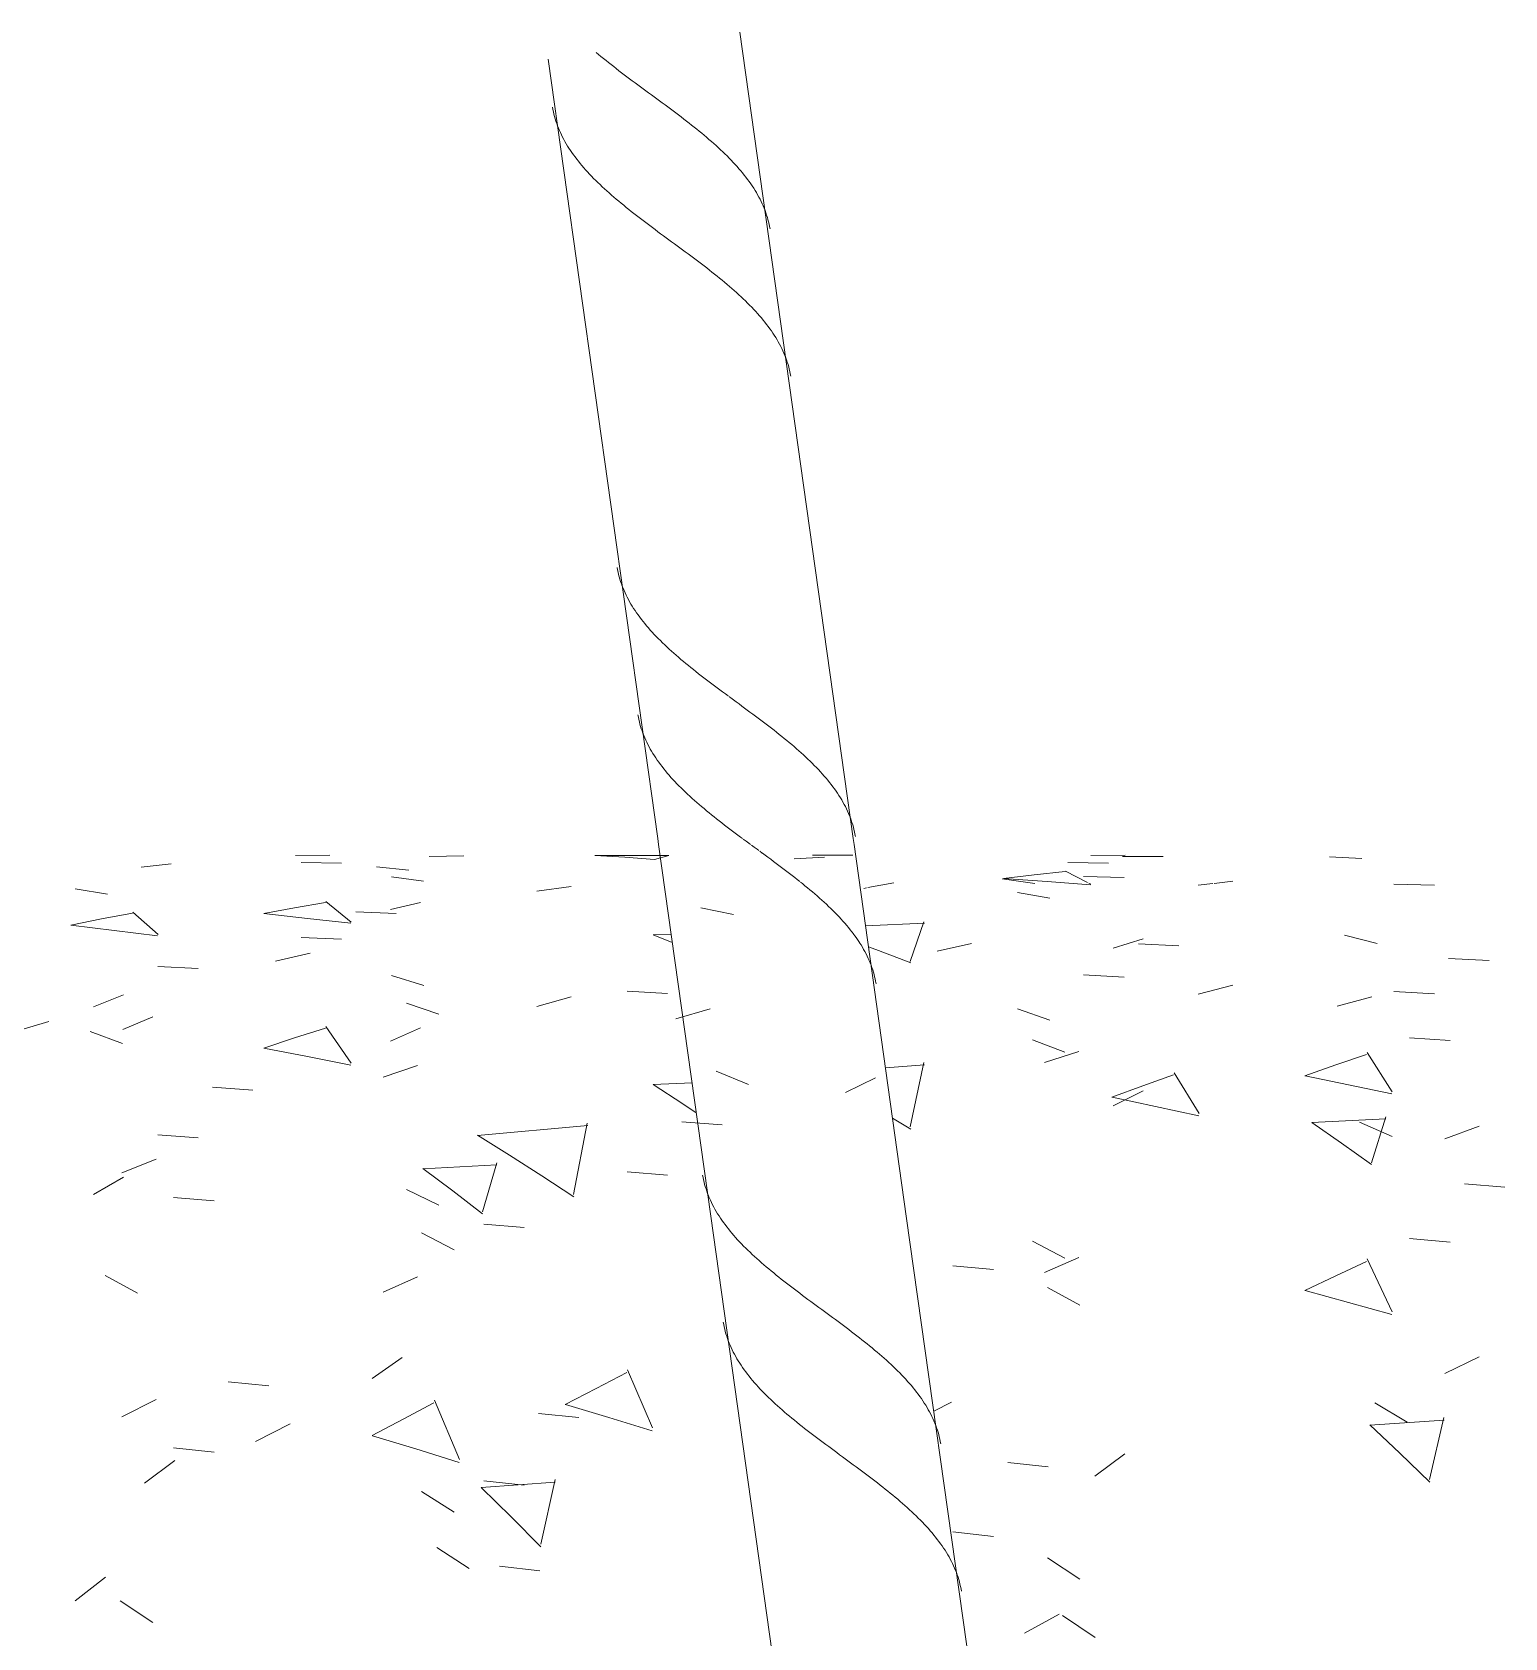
# Model space of a CAD drawing. Header units: inches. Extents: x -16566 to 235, y -92 to 81.
# Drawn here: x -16550.332 to -16546.529, y -50.44 to -46.294 of the extents above; entities that cross this region are included whole.
import ezdxf

# ---------------------------------------------------------------- set-up
doc = ezdxf.new("R2010")
doc.units = ezdxf.units.IN
doc.header["$MEASUREMENT"] = 0
doc.layers.add('A-WALL', color=113, linetype='Continuous', lineweight=18)
doc.layers.add('A-WALL-PATT', color=111, linetype='Continuous', lineweight=18)

# ---------------------------------------------------------------- blocks, each defined once
blk = doc.blocks.new('FP_2-DETAIL - FLOOR FRAMING - HOLLOWCORE SLAB FRONT')
at = {"layer": 'A-WALL-PATT', "color": 8, "lineweight": 9}
for p, q in [((16757.8435, -48.4231), (16757.9326, -48.4207)), ((16758.271, -48.4205), (16758.3482, -48.4245)), ((16758.2711, -48.4205), (16758.4623, -48.4201)), ((16758.3482, -48.4245), (16758.4253, -48.4308)), ((16758.4621, -48.4198), (16758.4251, -48.4302)), ((16758.786, -48.4289), (16758.8638, -48.4243)), ((16758.8328, -48.4192), (16758.9374, -48.4195)), ((16759.5517, -48.4203), (16759.6408, -48.419)), ((16759.6338, -48.4225), (16759.7385, -48.4231)), ((16760.1682, -48.4236), (16760.252, -48.4275)), ((16756.9287, -48.5058), (16757.0125, -48.5201)), ((16756.9177, -48.5999), (16756.9973, -48.5839)), ((16756.9973, -48.5839), (16757.0768, -48.5686)), ((16757.0781, -48.5661), (16757.143, -48.6241)), ((16757.6536, -48.566), (16757.7583, -48.5699)), ((16758.5451, -48.5549), (16758.6288, -48.5725)), ((16756.918, -48.6001), (16757.03, -48.6135)), ((16757.03, -48.6135), (16757.142, -48.6273)), ((16760.2071, -48.6258), (16760.2909, -48.6473)), ((16757.4466, -48.6931), (16757.5357, -48.6723)), ((16759.1548, -48.6668), (16759.2439, -48.647)), ((16759.6746, -48.6483), (16759.7793, -48.6531)), ((16760.4757, -48.6858), (16760.5804, -48.6909)), ((16760.1884, -48.8095), (16760.2774, -48.7848)), ((16757.0519, -48.8694), (16757.1297, -48.8363)), ((16758.4801, -48.842), (16758.5692, -48.8163)), ((16756.7719, -48.8757), (16756.861, -48.8491)), ((16756.9676, -48.8749), (16757.0514, -48.9059)), ((16758.584, -48.977), (16758.6677, -49.011)), ((16758.9181, -49.0324), (16758.9959, -48.9941)), ((16759.686, -49.0146), (16759.7655, -48.9861)), ((16759.7668, -48.9813), (16759.8317, -49.0867)), ((16757.2835, -49.0187), (16757.3882, -49.0261)), ((16759.6064, -49.0438), (16759.686, -49.0146)), ((16759.6067, -49.0441), (16759.7187, -49.0679)), ((16759.7187, -49.0679), (16759.8307, -49.0922)), ((16757.9681, -49.1428), (16758.2527, -49.1171)), ((16758.251, -49.1109), (16758.2157, -49.2954)), ((16758.4954, -49.1075), (16758.6001, -49.1154)), ((16760.1223, -49.1095), (16760.3135, -49.0999)), ((16760.1223, -49.1091), (16760.1994, -49.1628)), ((16760.246, -49.1086), (16760.3298, -49.1459)), ((16760.3133, -49.095), (16760.2763, -49.2134)), ((16757.9679, -49.1424), (16758.051, -49.194)), ((16760.1994, -49.1628), (16760.2765, -49.2183)), ((16758.0181, -49.2136), (16757.9811, -49.3404)), ((16758.051, -49.194), (16758.1341, -49.2471)), ((16757.827, -49.2291), (16758.0183, -49.2189)), ((16757.827, -49.2287), (16757.9042, -49.2863)), ((16758.1341, -49.2471), (16758.2172, -49.3018)), ((16757.9042, -49.2863), (16757.9813, -49.3455)), ((16760.5164, -49.2677), (16760.6211, -49.2763)), ((16757.0065, -49.5045), (16757.0903, -49.5498)), ((16757.696, -49.7703), (16757.7738, -49.7163)), ((16757.3242, -49.7791), (16757.4289, -49.7896)), ((16757.7759, -49.8754), (16757.8554, -49.8335)), ((16757.8567, -49.8264), (16757.9216, -49.9793)), ((16759.1461, -49.8545), (16759.1923, -49.8315)), ((16760.2849, -49.8331), (16760.3687, -49.8833)), ((16757.6963, -49.9178), (16757.7759, -49.8754)), ((16758.1253, -49.8607), (16758.23, -49.8715)), ((16757.3951, -49.9329), (16757.4841, -49.8879)), ((16757.6966, -49.9183), (16757.8086, -49.9525)), ((16757.8086, -49.9525), (16757.9206, -49.9871)), ((16759.3373, -49.9876), (16759.442, -49.9987)), ((16759.5622, -50.0231), (16759.64, -49.9654)), ((16756.9292, -50.3447), (16757.0071, -50.2832)), ((16757.0454, -50.3442), (16757.1292, -50.4001))]:
    blk.add_line(p, q, dxfattribs=at)
blk = doc.blocks.new('FP_4-DETAIL - FLOOR FRAMING - HOLLOWCORE SLAB FRONT')
at = {"layer": 'A-WALL-PATT', "color": 9, "lineweight": 9}
for p, q in [((16757.5123, -48.4382), (16757.617, -48.4397)), ((16757.7459, -48.4749), (16757.8284, -48.4863)), ((16758.1209, -48.5124), (16758.21, -48.5003)), ((16759.5332, -48.4745), (16759.6379, -48.4769)), ((16759.8291, -48.4971), (16759.8668, -48.4925)), ((16759.8701, -48.4921), (16759.9182, -48.4861)), ((16760.3343, -48.494), (16760.439, -48.4967)), ((16757.4958, -48.5554), (16757.5754, -48.5415)), ((16757.5767, -48.5392), (16757.6416, -48.5923)), ((16757.7432, -48.5598), (16757.821, -48.5412)), ((16759.3622, -48.5155), (16759.446, -48.5305)), ((16757.4162, -48.5701), (16757.4958, -48.5554)), ((16757.4165, -48.5702), (16757.5286, -48.5825)), ((16757.5286, -48.5825), (16757.6406, -48.5952)), ((16759.1207, -48.5914), (16759.0853, -48.6935)), ((16758.4215, -48.6252), (16758.4682, -48.6239)), ((16758.4215, -48.625), (16758.4706, -48.6447)), ((16758.9701, -48.6019), (16759.1223, -48.5946)), ((16758.9777, -48.6563), (16759.0037, -48.6657)), ((16759.0037, -48.6657), (16759.0868, -48.6973)), ((16759.6093, -48.6593), (16759.6872, -48.6349)), ((16757.1422, -48.7068), (16757.2469, -48.7121)), ((16756.9764, -48.811), (16757.0542, -48.78)), ((16758.3541, -48.7708), (16758.4588, -48.7767)), ((16757.7848, -48.8016), (16757.8685, -48.8302)), ((16759.4011, -48.8961), (16759.4849, -48.9278)), ((16760.3751, -48.8911), (16760.4798, -48.8978)), ((16757.724, -48.9923), (16757.8131, -48.9627)), ((16759.4323, -48.9548), (16759.5213, -48.9261)), ((16760.1049, -48.9889), (16760.1845, -48.9609)), ((16760.1845, -48.9609), (16760.2641, -48.9336)), ((16760.2654, -48.929), (16760.3303, -49.03)), ((16760.1052, -48.9892), (16760.2173, -49.012)), ((16760.2173, -49.012), (16760.3293, -49.0353)), ((16760.4658, -49.1521), (16760.5548, -49.1189)), ((16757.0493, -49.2395), (16757.1384, -49.2046)), ((16757.1829, -49.3031), (16757.2876, -49.312)), ((16757.984, -49.3718), (16758.0887, -49.3809)), ((16757.8237, -49.3947), (16757.9075, -49.438)), ((16759.1959, -49.4798), (16759.3006, -49.4894)), ((16759.44, -49.5356), (16759.5238, -49.5814)), ((16758.3553, -49.7481), (16758.4202, -49.8978)), ((16758.2744, -49.7961), (16758.354, -49.755)), ((16758.1948, -49.8376), (16758.2744, -49.7961)), ((16758.1951, -49.838), (16758.3072, -49.8716)), ((16758.3072, -49.8716), (16758.4192, -49.9055)), ((16760.4638, -49.8709), (16760.4268, -50.0314)), ((16760.2727, -49.8908), (16760.464, -49.8777)), ((16760.2727, -49.8903), (16760.3498, -49.9634)), ((16757.1085, -50.0404), (16757.1864, -49.9825)), ((16760.3498, -49.9634), (16760.427, -50.0379)), ((16757.9775, -50.0523), (16758.1687, -50.0386)), ((16758.1685, -50.0316), (16758.1315, -50.1981)), ((16757.9775, -50.0518), (16758.0546, -50.1277)), ((16758.0546, -50.1277), (16758.1317, -50.2048)), ((16757.8626, -50.2066), (16757.9464, -50.2612)), ((16758.0247, -50.2551), (16758.1294, -50.2668)), ((16759.3807, -50.4283), (16759.4698, -50.3786)), ((16759.4789, -50.3826), (16759.5627, -50.439))]:
    blk.add_line(p, q, dxfattribs=at)
blk = doc.blocks.new('FP_6-DETAIL - FLOOR FRAMING - HOLLOWCORE SLAB FRONT')
at = {"layer": 'A-WALL-PATT', "color": 9, "lineweight": 9}
for p, q in [((16757.4978, -48.42), (16757.5868, -48.4189)), ((16757.0991, -48.4503), (16757.1769, -48.4418)), ((16757.7069, -48.4492), (16757.7907, -48.4578)), ((16759.4059, -48.4702), (16759.4855, -48.4617)), ((16759.4868, -48.4604), (16759.5436, -48.4897)), ((16759.4925, -48.4384), (16759.5972, -48.4399)), ((16758.9653, -48.505), (16758.9722, -48.5037)), ((16758.9757, -48.5031), (16759.0431, -48.4905)), ((16759.3233, -48.4806), (16759.4071, -48.4927)), ((16759.3263, -48.4794), (16759.4059, -48.4702)), ((16759.3266, -48.4795), (16759.4387, -48.4874)), ((16759.4387, -48.4874), (16759.5507, -48.4958)), ((16759.5465, -48.4912), (16759.5517, -48.4938)), ((16757.5123, -48.6319), (16757.617, -48.6365)), ((16757.7459, -48.7296), (16757.8296, -48.7555)), ((16759.5332, -48.7286), (16759.6379, -48.7341)), ((16759.8291, -48.7783), (16759.9182, -48.7546)), ((16758.1209, -48.8096), (16758.21, -48.7849)), ((16760.3343, -48.7717), (16760.439, -48.7775)), ((16759.3622, -48.8158), (16759.446, -48.8449)), ((16757.4958, -48.8913), (16757.5754, -48.8657)), ((16757.5767, -48.8614), (16757.6416, -48.9563)), ((16757.7432, -48.8993), (16757.821, -48.8651)), ((16757.4162, -48.9175), (16757.4958, -48.8913)), ((16757.4165, -48.9178), (16757.5286, -48.9393)), ((16757.5286, -48.9393), (16757.6406, -48.9613)), ((16759.0216, -48.9684), (16759.1223, -48.9603)), ((16759.1207, -48.9547), (16759.0853, -49.1206)), ((16758.4215, -49.0116), (16758.5221, -49.0069)), ((16758.4215, -49.0112), (16758.4986, -49.0614)), ((16759.6093, -49.0668), (16759.6872, -49.0275)), ((16758.4986, -49.0614), (16758.533, -49.0846)), ((16759.0398, -49.0984), (16759.0868, -49.1264)), ((16757.1422, -49.141), (16757.2469, -49.1491)), ((16756.9764, -49.2957), (16757.0542, -49.2507)), ((16758.3541, -49.2372), (16758.4588, -49.2458)), ((16757.7848, -49.2821), (16757.8685, -49.3233)), ((16759.4011, -49.4162), (16759.4849, -49.46)), ((16760.3751, -49.4092), (16760.4798, -49.4185)), ((16759.4323, -49.4969), (16759.5213, -49.4577)), ((16760.2654, -49.4617), (16760.3303, -49.5981)), ((16760.1845, -49.5052), (16760.2641, -49.468)), ((16757.724, -49.5477), (16757.8131, -49.5077)), ((16760.1049, -49.543), (16760.1845, -49.5052)), ((16760.1052, -49.5434), (16760.2173, -49.5741)), ((16760.2173, -49.5741), (16760.3293, -49.6051)), ((16760.4658, -49.7578), (16760.5548, -49.7149)), ((16757.0493, -49.8693), (16757.1384, -49.825)), ((16757.1829, -49.9492), (16757.2876, -49.9603)), ((16757.984, -50.0345), (16758.0887, -50.0457)), ((16757.8237, -50.0626), (16757.9075, -50.1157)), ((16759.1959, -50.1666), (16759.3006, -50.1781)), ((16759.44, -50.2338), (16759.5238, -50.2888))]:
    blk.add_line(p, q, dxfattribs=at)
blk = doc.blocks.new('Dowel6 - Dowel-1940222-DETAIL - FLOOR FRAMING - HOLLOWCORE SLAB FRONT')
at = {"layer": 'A-WALL', "lineweight": 9}
for name in ['FP_2-DETAIL - FLOOR FRAMING - HOLLOWCORE SLAB FRONT', 'FP_4-DETAIL - FLOOR FRAMING - HOLLOWCORE SLAB FRONT', 'FP_6-DETAIL - FLOOR FRAMING - HOLLOWCORE SLAB FRONT']:
    blk.add_blockref(name, (-16653.575, 0), dxfattribs=at)
blk = doc.blocks.new('FP_7-DETAIL - FLOOR FRAMING - HOLLOWCORE SLAB FRONT')
at = {"layer": 'A-WALL', "lineweight": 9}
for p, q in [((16758.9384, -48.3764), (16758.6457, -46.2941)), ((16758.1506, -46.3637), (16758.4335, -48.3764)), ((16758.4335, -48.3764), (16758.4356, -48.3919)), ((16758.9405, -48.3919), (16758.9384, -48.3764)), ((16758.4356, -48.3919), (16758.5705, -49.3512)), ((16759.0754, -49.3512), (16758.9405, -48.3919)), ((16758.5705, -49.3516), (16759.3501, -54.899)), ((16759.8551, -54.899), (16759.0754, -49.3516))]:
    blk.add_line(p, q, dxfattribs=at)
at = {"layer": 'A-WALL-PATT', "color": 9, "lineweight": 9}
for p, q in [((16758.2742, -46.3464), (16758.2805, -46.3517)), ((16758.2805, -46.3517), (16758.2869, -46.3569)), ((16758.2869, -46.3569), (16758.2934, -46.3622)), ((16758.2934, -46.3622), (16758.2999, -46.3675)), ((16758.2999, -46.3675), (16758.3065, -46.3727)), ((16758.3065, -46.3727), (16758.3131, -46.378)), ((16758.3131, -46.378), (16758.3198, -46.3832)), ((16758.3198, -46.3832), (16758.3265, -46.3885)), ((16758.3265, -46.3885), (16758.3333, -46.3937)), ((16758.3333, -46.3937), (16758.3401, -46.3989)), ((16758.3401, -46.3989), (16758.347, -46.4041)), ((16758.347, -46.4041), (16758.3539, -46.4093)), ((16758.3539, -46.4093), (16758.3608, -46.4145)), ((16758.3608, -46.4145), (16758.3678, -46.4197)), ((16758.3678, -46.4197), (16758.3748, -46.4249)), ((16758.3748, -46.4249), (16758.3818, -46.4301)), ((16758.3818, -46.4301), (16758.3888, -46.4353)), ((16758.3888, -46.4353), (16758.3959, -46.4405)), ((16758.3959, -46.4405), (16758.4029, -46.4457)), ((16758.4029, -46.4457), (16758.41, -46.4509)), ((16758.41, -46.4509), (16758.417, -46.4561)), ((16758.417, -46.4561), (16758.4241, -46.4613)), ((16758.4241, -46.4613), (16758.4312, -46.4665)), ((16758.4312, -46.4665), (16758.4382, -46.4716)), ((16758.4382, -46.4716), (16758.4453, -46.4768)), ((16758.4453, -46.4768), (16758.4523, -46.482)), ((16758.1618, -46.4883), (16758.1629, -46.4943)), ((16758.1629, -46.4943), (16758.1641, -46.5003)), ((16758.1641, -46.5003), (16758.1655, -46.5064)), ((16758.1655, -46.5064), (16758.1671, -46.5123)), ((16758.1671, -46.5123), (16758.1688, -46.5183)), ((16758.1688, -46.5183), (16758.1706, -46.5242)), ((16758.4523, -46.482), (16758.4593, -46.4872)), ((16758.4593, -46.4872), (16758.4663, -46.4924)), ((16758.4663, -46.4924), (16758.4732, -46.4976)), ((16758.4732, -46.4976), (16758.4802, -46.5028)), ((16758.4802, -46.5028), (16758.487, -46.508)), ((16758.487, -46.508), (16758.4939, -46.5133)), ((16758.4939, -46.5133), (16758.5007, -46.5185)), ((16758.5007, -46.5185), (16758.5075, -46.5237)), ((16758.1706, -46.5242), (16758.1726, -46.5301)), ((16758.1726, -46.5301), (16758.1747, -46.536)), ((16758.1747, -46.536), (16758.177, -46.5419)), ((16758.177, -46.5419), (16758.1795, -46.5478)), ((16758.1795, -46.5478), (16758.1821, -46.5536)), ((16758.1821, -46.5536), (16758.1848, -46.5594)), ((16758.1848, -46.5594), (16758.1877, -46.5652)), ((16758.5075, -46.5237), (16758.5142, -46.529)), ((16758.5142, -46.529), (16758.5209, -46.5342)), ((16758.5209, -46.5342), (16758.5275, -46.5395)), ((16758.5275, -46.5395), (16758.534, -46.5447)), ((16758.534, -46.5447), (16758.5405, -46.55)), ((16758.5405, -46.55), (16758.547, -46.5553)), ((16758.547, -46.5553), (16758.5533, -46.5605)), ((16758.5533, -46.5605), (16758.5596, -46.5658)), ((16758.1877, -46.5652), (16758.1907, -46.571)), ((16758.1907, -46.571), (16758.1939, -46.5767)), ((16758.1939, -46.5767), (16758.1972, -46.5825)), ((16758.1972, -46.5825), (16758.2006, -46.5882)), ((16758.2006, -46.5882), (16758.2042, -46.5939)), ((16758.2042, -46.5939), (16758.2079, -46.5995)), ((16758.2079, -46.5995), (16758.2118, -46.6052)), ((16758.5596, -46.5658), (16758.5658, -46.5711)), ((16758.5658, -46.5711), (16758.572, -46.5765)), ((16758.572, -46.5765), (16758.578, -46.5818)), ((16758.578, -46.5818), (16758.584, -46.5871)), ((16758.584, -46.5871), (16758.5898, -46.5925)), ((16758.5898, -46.5925), (16758.5956, -46.5979)), ((16758.5956, -46.5979), (16758.6013, -46.6032)), ((16758.2118, -46.6052), (16758.2158, -46.6108)), ((16758.2158, -46.6108), (16758.2199, -46.6164)), ((16758.2199, -46.6164), (16758.2242, -46.622)), ((16758.2242, -46.622), (16758.2285, -46.6276)), ((16758.2285, -46.6276), (16758.233, -46.6332)), ((16758.233, -46.6332), (16758.2377, -46.6387)), ((16758.2377, -46.6387), (16758.2424, -46.6443)), ((16758.6013, -46.6032), (16758.6069, -46.6086)), ((16758.6069, -46.6086), (16758.6124, -46.614)), ((16758.6124, -46.614), (16758.6178, -46.6195)), ((16758.6178, -46.6195), (16758.6231, -46.6249)), ((16758.6231, -46.6249), (16758.6283, -46.6304)), ((16758.6283, -46.6304), (16758.6334, -46.6358)), ((16758.6334, -46.6358), (16758.6383, -46.6413)), ((16758.6383, -46.6413), (16758.6432, -46.6468)), ((16758.2424, -46.6443), (16758.2473, -46.6498)), ((16758.2473, -46.6498), (16758.2523, -46.6553)), ((16758.2523, -46.6553), (16758.2574, -46.6607)), ((16758.2574, -46.6607), (16758.2626, -46.6662)), ((16758.2626, -46.6662), (16758.2679, -46.6717)), ((16758.2679, -46.6717), (16758.2733, -46.6771)), ((16758.2733, -46.6771), (16758.2788, -46.6825)), ((16758.2788, -46.6825), (16758.2844, -46.6879)), ((16758.6432, -46.6468), (16758.6479, -46.6523)), ((16758.6479, -46.6523), (16758.6525, -46.6579)), ((16758.6525, -46.6579), (16758.657, -46.6634)), ((16758.657, -46.6634), (16758.6613, -46.669)), ((16758.6613, -46.669), (16758.6656, -46.6746)), ((16758.6656, -46.6746), (16758.6697, -46.6802)), ((16758.6697, -46.6802), (16758.6736, -46.6858)), ((16758.2844, -46.6879), (16758.2901, -46.6933)), ((16758.2901, -46.6933), (16758.296, -46.6987)), ((16758.296, -46.6987), (16758.3019, -46.7041)), ((16758.3019, -46.7041), (16758.3078, -46.7094)), ((16758.3078, -46.7094), (16758.3139, -46.7148)), ((16758.3139, -46.7148), (16758.3201, -46.7201)), ((16758.3201, -46.7201), (16758.3263, -46.7254)), ((16758.3263, -46.7254), (16758.3326, -46.7307)), ((16758.6736, -46.6858), (16758.6775, -46.6914)), ((16758.6775, -46.6914), (16758.6812, -46.6971)), ((16758.6812, -46.6971), (16758.6848, -46.7028)), ((16758.6848, -46.7028), (16758.6882, -46.7085)), ((16758.6882, -46.7085), (16758.6915, -46.7142)), ((16758.6915, -46.7142), (16758.6946, -46.7199)), ((16758.6946, -46.7199), (16758.6977, -46.7257)), ((16758.6977, -46.7257), (16758.7005, -46.7315)), ((16758.3326, -46.7307), (16758.339, -46.736)), ((16758.339, -46.736), (16758.3455, -46.7413)), ((16758.3455, -46.7413), (16758.352, -46.7466)), ((16758.352, -46.7466), (16758.3586, -46.7519)), ((16758.3586, -46.7519), (16758.3652, -46.7571)), ((16758.3652, -46.7571), (16758.3719, -46.7624)), ((16758.3719, -46.7624), (16758.3786, -46.7676)), ((16758.3786, -46.7676), (16758.3854, -46.7729)), ((16758.7005, -46.7315), (16758.7033, -46.7373)), ((16758.7033, -46.7373), (16758.7058, -46.7431)), ((16758.7058, -46.7431), (16758.7083, -46.7489)), ((16758.7083, -46.7489), (16758.7105, -46.7548)), ((16758.7105, -46.7548), (16758.7127, -46.7606)), ((16758.7127, -46.7606), (16758.7147, -46.7665)), ((16758.7147, -46.7665), (16758.7165, -46.7725)), ((16758.3854, -46.7729), (16758.3923, -46.7781)), ((16758.3923, -46.7781), (16758.3991, -46.7833)), ((16758.3991, -46.7833), (16758.406, -46.7886)), ((16758.406, -46.7886), (16758.413, -46.7938)), ((16758.413, -46.7938), (16758.42, -46.799)), ((16758.42, -46.799), (16758.427, -46.8042)), ((16758.427, -46.8042), (16758.434, -46.8094)), ((16758.7165, -46.7725), (16758.7182, -46.7784)), ((16758.7182, -46.7784), (16758.7197, -46.7844)), ((16758.7197, -46.7844), (16758.7211, -46.7904)), ((16758.7211, -46.7904), (16758.7223, -46.7964)), ((16758.7223, -46.7964), (16758.7234, -46.8024)), ((16758.434, -46.8094), (16758.441, -46.8146)), ((16758.441, -46.8146), (16758.4481, -46.8198)), ((16758.4481, -46.8198), (16758.4552, -46.825)), ((16758.4552, -46.825), (16758.4623, -46.8302)), ((16758.4623, -46.8302), (16758.4693, -46.8354)), ((16758.4693, -46.8354), (16758.4764, -46.8406)), ((16758.4764, -46.8406), (16758.4835, -46.8458)), ((16758.4835, -46.8458), (16758.4906, -46.851)), ((16758.4906, -46.851), (16758.4976, -46.8562)), ((16758.4976, -46.8562), (16758.5047, -46.8614)), ((16758.5047, -46.8614), (16758.5117, -46.8667)), ((16758.5117, -46.8667), (16758.5187, -46.8719)), ((16758.5187, -46.8719), (16758.5257, -46.8771)), ((16758.5257, -46.8771), (16758.5326, -46.8823)), ((16758.5326, -46.8823), (16758.5395, -46.8875)), ((16758.5395, -46.8875), (16758.5464, -46.8928)), ((16758.5464, -46.8928), (16758.5533, -46.898)), ((16758.5533, -46.898), (16758.56, -46.9032)), ((16758.56, -46.9032), (16758.5668, -46.9085)), ((16758.5668, -46.9085), (16758.5735, -46.9137)), ((16758.5735, -46.9137), (16758.5801, -46.919)), ((16758.5801, -46.919), (16758.5867, -46.9243)), ((16758.5867, -46.9243), (16758.5932, -46.9295)), ((16758.5932, -46.9295), (16758.5997, -46.9348)), ((16758.5997, -46.9348), (16758.6061, -46.9401)), ((16758.6061, -46.9401), (16758.6124, -46.9454)), ((16758.6124, -46.9454), (16758.6186, -46.9508)), ((16758.6186, -46.9508), (16758.6248, -46.9561)), ((16758.6248, -46.9561), (16758.6308, -46.9614)), ((16758.6308, -46.9614), (16758.6368, -46.9668)), ((16758.6368, -46.9668), (16758.6427, -46.9722)), ((16758.6427, -46.9722), (16758.6485, -46.9775)), ((16758.6485, -46.9775), (16758.6542, -46.9829)), ((16758.6542, -46.9829), (16758.6599, -46.9883)), ((16758.6599, -46.9883), (16758.6654, -46.9938)), ((16758.6654, -46.9938), (16758.6708, -46.9992)), ((16758.6708, -46.9992), (16758.6761, -47.0046)), ((16758.6761, -47.0046), (16758.6813, -47.0101)), ((16758.6813, -47.0101), (16758.6864, -47.0156)), ((16758.6864, -47.0156), (16758.6914, -47.0211)), ((16758.6914, -47.0211), (16758.6963, -47.0266)), ((16758.6963, -47.0266), (16758.701, -47.0321)), ((16758.701, -47.0321), (16758.7056, -47.0377)), ((16758.7056, -47.0377), (16758.7101, -47.0432)), ((16758.7101, -47.0432), (16758.7145, -47.0488)), ((16758.7145, -47.0488), (16758.7188, -47.0544)), ((16758.7188, -47.0544), (16758.7229, -47.06)), ((16758.7229, -47.06), (16758.7269, -47.0657)), ((16758.7269, -47.0657), (16758.7307, -47.0713)), ((16758.7307, -47.0713), (16758.7345, -47.077)), ((16758.7345, -47.077), (16758.738, -47.0827)), ((16758.738, -47.0827), (16758.7415, -47.0884)), ((16758.7415, -47.0884), (16758.7448, -47.0941)), ((16758.7448, -47.0941), (16758.748, -47.0999)), ((16758.748, -47.0999), (16758.751, -47.1057)), ((16758.751, -47.1057), (16758.7539, -47.1114)), ((16758.7539, -47.1114), (16758.7566, -47.1173)), ((16758.7566, -47.1173), (16758.7592, -47.1231)), ((16758.7592, -47.1231), (16758.7616, -47.1289)), ((16758.7616, -47.1289), (16758.7639, -47.1348)), ((16758.7639, -47.1348), (16758.7661, -47.1407)), ((16758.7661, -47.1407), (16758.7681, -47.1466)), ((16758.7681, -47.1466), (16758.7699, -47.1526)), ((16758.7699, -47.1526), (16758.7716, -47.1585)), ((16758.7716, -47.1585), (16758.7731, -47.1645)), ((16758.7731, -47.1645), (16758.7745, -47.1705)), ((16758.7745, -47.1705), (16758.7758, -47.1765)), ((16758.7758, -47.1765), (16758.7768, -47.1826)), ((16758.3288, -47.6766), (16758.3299, -47.6826)), ((16758.3299, -47.6826), (16758.3312, -47.6887)), ((16758.3312, -47.6887), (16758.3325, -47.6947)), ((16758.3325, -47.6947), (16758.3341, -47.7007)), ((16758.3341, -47.7007), (16758.3358, -47.7066)), ((16758.3358, -47.7066), (16758.3376, -47.7125)), ((16758.3376, -47.7125), (16758.3396, -47.7185)), ((16758.3396, -47.7185), (16758.3418, -47.7244)), ((16758.3418, -47.7244), (16758.3441, -47.7302)), ((16758.3441, -47.7302), (16758.3465, -47.7361)), ((16758.3465, -47.7361), (16758.3491, -47.7419)), ((16758.3491, -47.7419), (16758.3518, -47.7477)), ((16758.3518, -47.7477), (16758.3547, -47.7535)), ((16758.3547, -47.7535), (16758.3577, -47.7593)), ((16758.3577, -47.7593), (16758.3609, -47.765)), ((16758.3609, -47.765), (16758.3642, -47.7708)), ((16758.3642, -47.7708), (16758.3676, -47.7765)), ((16758.3676, -47.7765), (16758.3712, -47.7822)), ((16758.3712, -47.7822), (16758.375, -47.7879)), ((16758.375, -47.7879), (16758.3788, -47.7935)), ((16758.3788, -47.7935), (16758.3828, -47.7991)), ((16758.3828, -47.7991), (16758.3869, -47.8048)), ((16758.3869, -47.8048), (16758.3912, -47.8104)), ((16758.3912, -47.8104), (16758.3955, -47.8159)), ((16758.3955, -47.8159), (16758.4001, -47.8215)), ((16758.4001, -47.8215), (16758.4047, -47.827)), ((16758.4047, -47.827), (16758.4094, -47.8326)), ((16758.4094, -47.8326), (16758.4143, -47.8381)), ((16758.4143, -47.8381), (16758.4193, -47.8436)), ((16758.4193, -47.8436), (16758.4244, -47.8491)), ((16758.4244, -47.8491), (16758.4296, -47.8545)), ((16758.4296, -47.8545), (16758.4349, -47.86)), ((16758.4349, -47.86), (16758.4403, -47.8654)), ((16758.4403, -47.8654), (16758.4458, -47.8708)), ((16758.4458, -47.8708), (16758.4514, -47.8762)), ((16758.4514, -47.8762), (16758.4572, -47.8816)), ((16758.4572, -47.8816), (16758.463, -47.887)), ((16758.463, -47.887), (16758.4689, -47.8924)), ((16758.4689, -47.8924), (16758.4749, -47.8977)), ((16758.4749, -47.8977), (16758.4809, -47.9031)), ((16758.4809, -47.9031), (16758.4871, -47.9084)), ((16758.4871, -47.9084), (16758.4933, -47.9137)), ((16758.4933, -47.9137), (16758.4996, -47.919)), ((16758.4996, -47.919), (16758.506, -47.9243)), ((16758.506, -47.9243), (16758.5125, -47.9296)), ((16758.5125, -47.9296), (16758.519, -47.9349)), ((16758.519, -47.9349), (16758.5256, -47.9402)), ((16758.5256, -47.9402), (16758.5322, -47.9454)), ((16758.5322, -47.9454), (16758.5389, -47.9507)), ((16758.5389, -47.9507), (16758.5456, -47.9559)), ((16758.5456, -47.9559), (16758.5524, -47.9612)), ((16758.5524, -47.9612), (16758.5593, -47.9664)), ((16758.5593, -47.9664), (16758.5661, -47.9717)), ((16758.5661, -47.9717), (16758.5731, -47.9769)), ((16758.5731, -47.9769), (16758.58, -47.9821)), ((16758.58, -47.9821), (16758.587, -47.9873)), ((16758.587, -47.9873), (16758.594, -47.9925)), ((16758.594, -47.9925), (16758.601, -47.9977)), ((16758.601, -47.9977), (16758.6081, -48.0029)), ((16758.6081, -48.0029), (16758.6151, -48.0081)), ((16758.6168, -48.0094), (16758.6222, -48.0133)), ((16758.6222, -48.0133), (16758.6293, -48.0185)), ((16758.6293, -48.0185), (16758.6363, -48.0237)), ((16758.6363, -48.0237), (16758.6434, -48.0289)), ((16758.6434, -48.0289), (16758.6505, -48.0342)), ((16758.6505, -48.0342), (16758.6576, -48.0394)), ((16758.6576, -48.0394), (16758.6646, -48.0446)), ((16758.6646, -48.0446), (16758.6717, -48.0498)), ((16758.6717, -48.0498), (16758.6787, -48.055)), ((16758.3823, -48.0568), (16758.3834, -48.0628)), ((16758.3834, -48.0628), (16758.3846, -48.0689)), ((16758.3846, -48.0689), (16758.386, -48.0749)), ((16758.386, -48.0749), (16758.3875, -48.0808)), ((16758.3875, -48.0808), (16758.3892, -48.0868)), ((16758.3892, -48.0868), (16758.3911, -48.0927)), ((16758.3911, -48.0927), (16758.393, -48.0986)), ((16758.6787, -48.055), (16758.6857, -48.0602)), ((16758.6857, -48.0602), (16758.6927, -48.0654)), ((16758.6927, -48.0654), (16758.6996, -48.0706)), ((16758.6996, -48.0706), (16758.7065, -48.0758)), ((16758.7065, -48.0758), (16758.7134, -48.0811)), ((16758.7134, -48.0811), (16758.7203, -48.0863)), ((16758.7203, -48.0863), (16758.7271, -48.0916)), ((16758.7271, -48.0916), (16758.7338, -48.0968)), ((16758.393, -48.0986), (16758.3952, -48.1045)), ((16758.3952, -48.1045), (16758.3975, -48.1104)), ((16758.3975, -48.1104), (16758.3999, -48.1163)), ((16758.3999, -48.1163), (16758.4025, -48.1221)), ((16758.4025, -48.1221), (16758.4052, -48.1279)), ((16758.4052, -48.1279), (16758.4081, -48.1337)), ((16758.4081, -48.1337), (16758.4112, -48.1395)), ((16758.7338, -48.0968), (16758.7405, -48.1021)), ((16758.7405, -48.1021), (16758.7471, -48.1073)), ((16758.7471, -48.1073), (16758.7537, -48.1126)), ((16758.7537, -48.1126), (16758.7602, -48.1179)), ((16758.7602, -48.1179), (16758.7667, -48.1232)), ((16758.7667, -48.1232), (16758.7731, -48.1285)), ((16758.7731, -48.1285), (16758.7794, -48.1338)), ((16758.7794, -48.1338), (16758.7856, -48.1391)), ((16758.4112, -48.1395), (16758.4143, -48.1452)), ((16758.4143, -48.1452), (16758.4176, -48.151)), ((16758.4176, -48.151), (16758.4211, -48.1567)), ((16758.4211, -48.1567), (16758.4247, -48.1624)), ((16758.4247, -48.1624), (16758.4284, -48.168)), ((16758.4284, -48.168), (16758.4322, -48.1737)), ((16758.4322, -48.1737), (16758.4362, -48.1793)), ((16758.7856, -48.1391), (16758.7918, -48.1444)), ((16758.7918, -48.1444), (16758.7978, -48.1498)), ((16758.7978, -48.1498), (16758.8038, -48.1551)), ((16758.8038, -48.1551), (16758.8097, -48.1605)), ((16758.8097, -48.1605), (16758.8155, -48.1659)), ((16758.8155, -48.1659), (16758.8213, -48.1713)), ((16758.8213, -48.1713), (16758.8269, -48.1767)), ((16758.8269, -48.1767), (16758.8324, -48.1821)), ((16758.4362, -48.1793), (16758.4404, -48.1849)), ((16758.4404, -48.1849), (16758.4446, -48.1905)), ((16758.4446, -48.1905), (16758.449, -48.1961)), ((16758.449, -48.1961), (16758.4535, -48.2017)), ((16758.4535, -48.2017), (16758.4581, -48.2072)), ((16758.4581, -48.2072), (16758.4629, -48.2128)), ((16758.4629, -48.2128), (16758.4677, -48.2183)), ((16758.4677, -48.2183), (16758.4727, -48.2238)), ((16758.8324, -48.1821), (16758.8378, -48.1875)), ((16758.8378, -48.1875), (16758.8431, -48.193)), ((16758.8431, -48.193), (16758.8483, -48.1984)), ((16758.8483, -48.1984), (16758.8534, -48.2039)), ((16758.8534, -48.2039), (16758.8584, -48.2094)), ((16758.8584, -48.2094), (16758.8633, -48.2149)), ((16758.8633, -48.2149), (16758.868, -48.2204)), ((16758.4727, -48.2238), (16758.4778, -48.2292)), ((16758.4778, -48.2292), (16758.483, -48.2347)), ((16758.483, -48.2347), (16758.4883, -48.2402)), ((16758.4883, -48.2402), (16758.4937, -48.2456)), ((16758.4937, -48.2456), (16758.4992, -48.251)), ((16758.4992, -48.251), (16758.5049, -48.2564)), ((16758.5049, -48.2564), (16758.5106, -48.2618)), ((16758.868, -48.2204), (16758.8726, -48.226)), ((16758.8726, -48.226), (16758.8771, -48.2316)), ((16758.8771, -48.2316), (16758.8815, -48.2371)), ((16758.8815, -48.2371), (16758.8858, -48.2427)), ((16758.8858, -48.2427), (16758.8899, -48.2484)), ((16758.8899, -48.2484), (16758.8939, -48.254)), ((16758.8939, -48.254), (16758.8977, -48.2596)), ((16758.8977, -48.2596), (16758.9015, -48.2653)), ((16758.5106, -48.2618), (16758.5164, -48.2672)), ((16758.5164, -48.2672), (16758.5223, -48.2726)), ((16758.5223, -48.2726), (16758.5283, -48.2779)), ((16758.5283, -48.2779), (16758.5344, -48.2833)), ((16758.5344, -48.2833), (16758.5405, -48.2886)), ((16758.5405, -48.2886), (16758.5468, -48.2939)), ((16758.5468, -48.2939), (16758.5531, -48.2992)), ((16758.5531, -48.2992), (16758.5594, -48.3045)), ((16758.9015, -48.2653), (16758.905, -48.271)), ((16758.905, -48.271), (16758.9085, -48.2767)), ((16758.9085, -48.2767), (16758.9118, -48.2825)), ((16758.9118, -48.2825), (16758.915, -48.2882)), ((16758.915, -48.2882), (16758.918, -48.294)), ((16758.918, -48.294), (16758.9209, -48.2998)), ((16758.9209, -48.2998), (16758.9236, -48.3056)), ((16758.5594, -48.3045), (16758.5659, -48.3098)), ((16758.5659, -48.3098), (16758.5724, -48.3151)), ((16758.5724, -48.3151), (16758.579, -48.3204)), ((16758.579, -48.3204), (16758.5856, -48.3256)), ((16758.5856, -48.3256), (16758.5923, -48.3309)), ((16758.5923, -48.3309), (16758.5991, -48.3361)), ((16758.5991, -48.3361), (16758.6059, -48.3414)), ((16758.6059, -48.3414), (16758.6127, -48.3466)), ((16758.9236, -48.3056), (16758.9262, -48.3114)), ((16758.9262, -48.3114), (16758.9286, -48.3173)), ((16758.9286, -48.3173), (16758.9309, -48.3231)), ((16758.9309, -48.3231), (16758.9331, -48.329)), ((16758.9331, -48.329), (16758.9351, -48.3349)), ((16758.9351, -48.3349), (16758.9369, -48.3409)), ((16758.9369, -48.3409), (16758.9386, -48.3468)), ((16758.6127, -48.3466), (16758.6196, -48.3518)), ((16758.6196, -48.3518), (16758.6265, -48.3571)), ((16758.6265, -48.3571), (16758.6334, -48.3623)), ((16758.6334, -48.3623), (16758.6404, -48.3675)), ((16758.6404, -48.3675), (16758.6474, -48.3727)), ((16758.6474, -48.3727), (16758.6524, -48.3764)), ((16758.6544, -48.3779), (16758.6615, -48.3831)), ((16758.6615, -48.3831), (16758.6685, -48.3883)), ((16758.9386, -48.3468), (16758.9401, -48.3528)), ((16758.9401, -48.3528), (16758.9415, -48.3588)), ((16758.9415, -48.3588), (16758.9428, -48.3648)), ((16758.9428, -48.3648), (16758.9439, -48.3709)), ((16758.6685, -48.3883), (16758.6734, -48.3919)), ((16758.6756, -48.3935), (16758.6827, -48.3987)), ((16758.6827, -48.3987), (16758.6898, -48.4039)), ((16758.6898, -48.4039), (16758.6948, -48.4076)), ((16758.6969, -48.4091), (16758.7033, -48.4139)), ((16758.7039, -48.4143), (16758.711, -48.4195)), ((16758.711, -48.4195), (16758.7181, -48.4247)), ((16758.7181, -48.4247), (16758.7251, -48.4299)), ((16758.7251, -48.4299), (16758.7321, -48.4352)), ((16758.7321, -48.4352), (16758.7391, -48.4404)), ((16758.7391, -48.4404), (16758.7461, -48.4456)), ((16758.7461, -48.4456), (16758.7531, -48.4508)), ((16758.7531, -48.4508), (16758.76, -48.456)), ((16758.76, -48.456), (16758.7669, -48.4613)), ((16758.7669, -48.4613), (16758.7737, -48.4665)), ((16758.7737, -48.4665), (16758.7805, -48.4717)), ((16758.7805, -48.4717), (16758.7872, -48.477)), ((16758.7872, -48.477), (16758.7939, -48.4822)), ((16758.7939, -48.4822), (16758.8006, -48.4875)), ((16758.8025, -48.4891), (16758.8071, -48.4928)), ((16758.8071, -48.4928), (16758.8137, -48.4981)), ((16758.8137, -48.4981), (16758.8201, -48.5033)), ((16758.8205, -48.5037), (16758.8265, -48.5086)), ((16758.8265, -48.5086), (16758.8328, -48.514)), ((16758.8328, -48.514), (16758.839, -48.5193)), ((16758.839, -48.5193), (16758.8452, -48.5246)), ((16758.8452, -48.5246), (16758.8513, -48.5299)), ((16758.8513, -48.5299), (16758.8573, -48.5353)), ((16758.8573, -48.5353), (16758.8632, -48.5407)), ((16758.8632, -48.5407), (16758.869, -48.546)), ((16758.869, -48.546), (16758.8747, -48.5514)), ((16758.8747, -48.5514), (16758.8803, -48.5568)), ((16758.8803, -48.5568), (16758.8858, -48.5623)), ((16758.8858, -48.5623), (16758.8912, -48.5677)), ((16758.8912, -48.5677), (16758.8966, -48.5731)), ((16758.8966, -48.5731), (16758.9018, -48.5786)), ((16758.9018, -48.5786), (16758.9069, -48.5841)), ((16758.9069, -48.5841), (16758.9118, -48.5896)), ((16758.9118, -48.5896), (16758.9167, -48.5951)), ((16758.9167, -48.5951), (16758.9214, -48.6006)), ((16758.9214, -48.6006), (16758.9261, -48.6062)), ((16758.9261, -48.6062), (16758.9306, -48.6117)), ((16758.9306, -48.6117), (16758.9349, -48.6173)), ((16758.9349, -48.6173), (16758.9387, -48.6223)), ((16758.9392, -48.6229), (16758.9433, -48.6285)), ((16758.9433, -48.6285), (16758.9473, -48.6342)), ((16758.9473, -48.6342), (16758.9512, -48.6398)), ((16758.9512, -48.6398), (16758.9544, -48.6447)), ((16758.9549, -48.6455), (16758.9585, -48.6512)), ((16758.9585, -48.6512), (16758.9619, -48.6569)), ((16758.9619, -48.6569), (16758.9652, -48.6626)), ((16758.9652, -48.6626), (16758.9684, -48.6684)), ((16758.9684, -48.6684), (16758.9714, -48.6742)), ((16758.9714, -48.6742), (16758.9743, -48.6799)), ((16758.9743, -48.6799), (16758.977, -48.6858)), ((16758.977, -48.6858), (16758.9796, -48.6916)), ((16758.9796, -48.6916), (16758.9821, -48.6974)), ((16758.9821, -48.6974), (16758.9844, -48.7033)), ((16758.9844, -48.7033), (16758.9865, -48.7092)), ((16758.9865, -48.7092), (16758.9885, -48.7151)), ((16758.9885, -48.7151), (16758.9903, -48.7211)), ((16758.9903, -48.7211), (16758.992, -48.727)), ((16758.992, -48.727), (16758.9936, -48.733)), ((16758.9936, -48.733), (16758.995, -48.739)), ((16758.995, -48.739), (16758.9962, -48.745)), ((16758.9962, -48.745), (16758.9973, -48.7511)), ((16758.5493, -49.2451), (16758.5504, -49.2512)), ((16758.5504, -49.2512), (16758.5516, -49.2572)), ((16758.5516, -49.2572), (16758.553, -49.2632)), ((16758.553, -49.2632), (16758.5545, -49.2692)), ((16758.5545, -49.2692), (16758.5562, -49.2751)), ((16758.5562, -49.2751), (16758.5581, -49.2811)), ((16758.5581, -49.2811), (16758.5601, -49.287)), ((16758.5601, -49.287), (16758.5622, -49.2929)), ((16758.5622, -49.2929), (16758.5645, -49.2987)), ((16758.5645, -49.2987), (16758.5665, -49.3036)), ((16758.5669, -49.3046), (16758.5695, -49.3104)), ((16758.5695, -49.3104), (16758.5723, -49.3162)), ((16758.5723, -49.3162), (16758.5751, -49.322)), ((16758.5751, -49.322), (16758.5782, -49.3278)), ((16758.5782, -49.3278), (16758.5813, -49.3335))]:
    blk.add_line(p, q, dxfattribs=at)
at = {"layer": 'A-WALL-PATT', "color": 8, "lineweight": 9}
for p, q in [((16758.5813, -49.3335), (16758.5846, -49.3393)), ((16758.5846, -49.3393), (16758.5881, -49.345)), ((16758.5881, -49.345), (16758.5917, -49.3507)), ((16758.5917, -49.3507), (16758.5954, -49.3564)), ((16758.5954, -49.3564), (16758.5992, -49.362)), ((16758.5992, -49.362), (16758.6032, -49.3676)), ((16758.6032, -49.3676), (16758.6074, -49.3733)), ((16758.6074, -49.3733), (16758.6116, -49.3789)), ((16758.6116, -49.3789), (16758.616, -49.3844)), ((16758.616, -49.3844), (16758.6205, -49.39)), ((16758.6205, -49.39), (16758.6251, -49.3956)), ((16758.6251, -49.3956), (16758.6299, -49.4011)), ((16758.6299, -49.4011), (16758.6347, -49.4066)), ((16758.6347, -49.4066), (16758.6397, -49.4121)), ((16758.6397, -49.4121), (16758.6448, -49.4176)), ((16758.6448, -49.4176), (16758.65, -49.423)), ((16758.65, -49.423), (16758.6553, -49.4285)), ((16758.6553, -49.4285), (16758.6607, -49.4339)), ((16758.6607, -49.4339), (16758.6663, -49.4393)), ((16758.6663, -49.4393), (16758.6719, -49.4447)), ((16758.6719, -49.4447), (16758.6776, -49.4501)), ((16758.6776, -49.4501), (16758.6834, -49.4555)), ((16758.6834, -49.4555), (16758.6893, -49.4609)), ((16758.6893, -49.4609), (16758.6953, -49.4662)), ((16758.6953, -49.4662), (16758.7014, -49.4716)), ((16758.7014, -49.4716), (16758.7075, -49.4769)), ((16758.7075, -49.4769), (16758.7138, -49.4822)), ((16758.7138, -49.4822), (16758.7201, -49.4875)), ((16758.7201, -49.4875), (16758.7265, -49.4928)), ((16758.7265, -49.4928), (16758.7329, -49.4981)), ((16758.7329, -49.4981), (16758.7394, -49.5034)), ((16758.7394, -49.5034), (16758.746, -49.5087)), ((16758.746, -49.5087), (16758.7526, -49.5139)), ((16758.7526, -49.5139), (16758.7593, -49.5192)), ((16758.7593, -49.5192), (16758.7661, -49.5244)), ((16758.7661, -49.5244), (16758.7729, -49.5297)), ((16758.7729, -49.5297), (16758.7797, -49.5349)), ((16758.7797, -49.5349), (16758.7866, -49.5402)), ((16758.7866, -49.5402), (16758.7935, -49.5454)), ((16758.7935, -49.5454), (16758.8004, -49.5506)), ((16758.8004, -49.5506), (16758.8074, -49.5558)), ((16758.8074, -49.5558), (16758.8144, -49.561)), ((16758.8144, -49.561), (16758.8214, -49.5662)), ((16758.8214, -49.5662), (16758.8285, -49.5714)), ((16758.8285, -49.5714), (16758.8356, -49.5766)), ((16758.8356, -49.5766), (16758.8426, -49.5818)), ((16758.8426, -49.5818), (16758.8497, -49.5871)), ((16758.8497, -49.5871), (16758.8568, -49.5923)), ((16758.6027, -49.6253), (16758.6038, -49.6313)), ((16758.8568, -49.5923), (16758.8639, -49.5975)), ((16758.8639, -49.5975), (16758.8709, -49.6027)), ((16758.8709, -49.6027), (16758.878, -49.6079)), ((16758.878, -49.6079), (16758.8851, -49.6131)), ((16758.8851, -49.6131), (16758.8921, -49.6183)), ((16758.8921, -49.6183), (16758.8991, -49.6235)), ((16758.8991, -49.6235), (16758.9061, -49.6287)), ((16758.9061, -49.6287), (16758.9131, -49.6339)), ((16758.6038, -49.6313), (16758.605, -49.6374)), ((16758.605, -49.6374), (16758.6064, -49.6434)), ((16758.6064, -49.6434), (16758.608, -49.6493)), ((16758.608, -49.6493), (16758.6096, -49.6553)), ((16758.6096, -49.6553), (16758.6115, -49.6612)), ((16758.6115, -49.6612), (16758.6135, -49.6671)), ((16758.6135, -49.6671), (16758.6156, -49.673)), ((16758.9131, -49.6339), (16758.9201, -49.6391)), ((16758.9201, -49.6391), (16758.927, -49.6443)), ((16758.927, -49.6443), (16758.9339, -49.6496)), ((16758.9339, -49.6496), (16758.9407, -49.6548)), ((16758.9407, -49.6548), (16758.9475, -49.6601)), ((16758.9475, -49.6601), (16758.9542, -49.6653)), ((16758.9542, -49.6653), (16758.9609, -49.6706)), ((16758.6156, -49.673), (16758.6179, -49.6789)), ((16758.6179, -49.6789), (16758.6204, -49.6848)), ((16758.6204, -49.6848), (16758.623, -49.6906)), ((16758.623, -49.6906), (16758.6257, -49.6964)), ((16758.6257, -49.6964), (16758.6286, -49.7022)), ((16758.6286, -49.7022), (16758.6316, -49.708)), ((16758.6316, -49.708), (16758.6348, -49.7137)), ((16758.9609, -49.6706), (16758.9676, -49.6758)), ((16758.9676, -49.6758), (16758.9741, -49.6811)), ((16758.9741, -49.6811), (16758.9807, -49.6864)), ((16758.9807, -49.6864), (16758.9871, -49.6917)), ((16758.9871, -49.6917), (16758.9935, -49.697)), ((16758.9935, -49.697), (16758.9998, -49.7023)), ((16758.9998, -49.7023), (16759.006, -49.7076)), ((16759.006, -49.7076), (16759.0122, -49.7129)), ((16758.6348, -49.7137), (16758.6381, -49.7195)), ((16758.6381, -49.7195), (16758.6415, -49.7252)), ((16758.6415, -49.7252), (16758.6451, -49.7309)), ((16758.6451, -49.7309), (16758.6488, -49.7365)), ((16758.6488, -49.7365), (16758.6527, -49.7422)), ((16758.6527, -49.7422), (16758.6567, -49.7478)), ((16758.6567, -49.7478), (16758.6608, -49.7534)), ((16759.0122, -49.7129), (16759.0183, -49.7183)), ((16759.0183, -49.7183), (16759.0243, -49.7236)), ((16759.0243, -49.7236), (16759.0302, -49.729)), ((16759.0302, -49.729), (16759.036, -49.7344)), ((16759.036, -49.7344), (16759.0417, -49.7398)), ((16759.0417, -49.7398), (16759.0473, -49.7452)), ((16759.0473, -49.7452), (16759.0528, -49.7506)), ((16759.0528, -49.7506), (16759.0583, -49.756)), ((16758.6608, -49.7534), (16758.665, -49.759)), ((16758.665, -49.759), (16758.6694, -49.7646)), ((16758.6694, -49.7646), (16758.6739, -49.7702)), ((16758.6739, -49.7702), (16758.6785, -49.7757)), ((16758.6785, -49.7757), (16758.6833, -49.7813)), ((16758.6833, -49.7813), (16758.6882, -49.7868)), ((16758.6882, -49.7868), (16758.6931, -49.7923)), ((16758.6931, -49.7923), (16758.6982, -49.7978)), ((16759.0583, -49.756), (16759.0636, -49.7615)), ((16759.0636, -49.7615), (16759.0688, -49.7669)), ((16759.0688, -49.7669), (16759.0739, -49.7724)), ((16759.0739, -49.7724), (16759.0788, -49.7779)), ((16759.0788, -49.7779), (16759.0837, -49.7834)), ((16759.0837, -49.7834), (16759.0885, -49.789)), ((16759.0885, -49.789), (16759.0931, -49.7945)), ((16759.0931, -49.7945), (16759.0976, -49.8001)), ((16758.6982, -49.7978), (16758.7034, -49.8032)), ((16758.7034, -49.8032), (16758.7087, -49.8087)), ((16758.7087, -49.8087), (16758.7142, -49.8141)), ((16758.7142, -49.8141), (16758.7197, -49.8195)), ((16758.7197, -49.8195), (16758.7253, -49.8249)), ((16758.7253, -49.8249), (16758.731, -49.8303)), ((16758.731, -49.8303), (16758.7368, -49.8357)), ((16758.7368, -49.8357), (16758.7427, -49.8411)), ((16759.0976, -49.8001), (16759.102, -49.8056)), ((16759.102, -49.8056), (16759.1062, -49.8112)), ((16759.1062, -49.8112), (16759.1103, -49.8169)), ((16759.1103, -49.8169), (16759.1143, -49.8225)), ((16759.1143, -49.8225), (16759.1182, -49.8281)), ((16759.1182, -49.8281), (16759.1219, -49.8338)), ((16759.1219, -49.8338), (16759.1255, -49.8395)), ((16758.7427, -49.8411), (16758.7487, -49.8464)), ((16758.7487, -49.8464), (16758.7548, -49.8518)), ((16758.7548, -49.8518), (16758.761, -49.8571)), ((16758.761, -49.8571), (16758.7672, -49.8624)), ((16758.7672, -49.8624), (16758.7735, -49.8677)), ((16758.7735, -49.8677), (16758.7799, -49.873)), ((16758.7799, -49.873), (16758.7863, -49.8783)), ((16759.1255, -49.8395), (16759.1289, -49.8452)), ((16759.1289, -49.8452), (16759.1322, -49.851)), ((16759.1322, -49.851), (16759.1354, -49.8567)), ((16759.1354, -49.8567), (16759.1384, -49.8625)), ((16759.1384, -49.8625), (16759.1413, -49.8683)), ((16759.1413, -49.8683), (16759.144, -49.8741)), ((16759.144, -49.8741), (16759.1466, -49.8799)), ((16758.7863, -49.8783), (16758.7929, -49.8836)), ((16758.7929, -49.8836), (16758.7994, -49.8889)), ((16758.7994, -49.8889), (16758.8061, -49.8941)), ((16758.8061, -49.8941), (16758.8128, -49.8994)), ((16758.8128, -49.8994), (16758.8195, -49.9046)), ((16758.8195, -49.9046), (16758.8263, -49.9099)), ((16758.8263, -49.9099), (16758.8331, -49.9151)), ((16758.8331, -49.9151), (16758.84, -49.9203)), ((16759.1466, -49.8799), (16759.1491, -49.8858)), ((16759.1491, -49.8858), (16759.1514, -49.8916)), ((16759.1514, -49.8916), (16759.1535, -49.8975)), ((16759.1535, -49.8975), (16759.1555, -49.9035)), ((16759.1555, -49.9035), (16759.1574, -49.9094)), ((16759.1574, -49.9094), (16759.159, -49.9153)), ((16759.159, -49.9153), (16759.1606, -49.9213)), ((16758.84, -49.9203), (16758.8469, -49.9256)), ((16758.8469, -49.9256), (16758.8539, -49.9308)), ((16758.8539, -49.9308), (16758.8608, -49.936)), ((16758.8608, -49.936), (16758.8679, -49.9412)), ((16758.8679, -49.9412), (16758.8749, -49.9464)), ((16758.8749, -49.9464), (16758.8819, -49.9516)), ((16758.8819, -49.9516), (16758.889, -49.9568)), ((16758.889, -49.9568), (16758.8961, -49.962)), ((16759.1606, -49.9213), (16759.162, -49.9273)), ((16759.162, -49.9273), (16759.1632, -49.9334)), ((16759.1632, -49.9334), (16759.1643, -49.9394)), ((16758.8961, -49.962), (16758.9031, -49.9672)), ((16758.9031, -49.9672), (16758.9102, -49.9724)), ((16758.9102, -49.9724), (16758.9173, -49.9776)), ((16758.9173, -49.9776), (16758.9244, -49.9828)), ((16758.9244, -49.9828), (16758.9314, -49.988)), ((16758.9314, -49.988), (16758.9385, -49.9932)), ((16758.9385, -49.9932), (16758.9456, -49.9984)), ((16758.9456, -49.9984), (16758.9526, -50.0037)), ((16758.9526, -50.0037), (16758.9596, -50.0089)), ((16758.9596, -50.0089), (16758.9666, -50.0141)), ((16758.9666, -50.0141), (16758.9735, -50.0193)), ((16758.9735, -50.0193), (16758.9804, -50.0245)), ((16758.9804, -50.0245), (16758.9873, -50.0298)), ((16758.9873, -50.0298), (16758.9941, -50.035)), ((16758.9941, -50.035), (16759.0009, -50.0402)), ((16759.0009, -50.0402), (16759.0077, -50.0455)), ((16759.0077, -50.0455), (16759.0144, -50.0507)), ((16759.0144, -50.0507), (16759.021, -50.056)), ((16759.021, -50.056), (16759.0276, -50.0613)), ((16759.0276, -50.0613), (16759.0341, -50.0666)), ((16759.0341, -50.0666), (16759.0405, -50.0718)), ((16759.0405, -50.0718), (16759.0469, -50.0771)), ((16759.0469, -50.0771), (16759.0532, -50.0825)), ((16759.0532, -50.0825), (16759.0595, -50.0878)), ((16759.0595, -50.0878), (16759.0656, -50.0931)), ((16759.0656, -50.0931), (16759.0717, -50.0984)), ((16759.0717, -50.0984), (16759.0777, -50.1038)), ((16759.0777, -50.1038), (16759.0836, -50.1092)), ((16759.0836, -50.1092), (16759.0894, -50.1145)), ((16759.0894, -50.1145), (16759.0951, -50.1199)), ((16759.0951, -50.1199), (16759.1007, -50.1253)), ((16759.1007, -50.1253), (16759.1063, -50.1308)), ((16759.1063, -50.1308), (16759.1117, -50.1362)), ((16759.1117, -50.1362), (16759.117, -50.1417)), ((16759.117, -50.1417), (16759.1222, -50.1471)), ((16759.1222, -50.1471), (16759.1273, -50.1526)), ((16759.1273, -50.1526), (16759.1323, -50.1581)), ((16759.1323, -50.1581), (16759.1371, -50.1636)), ((16759.1371, -50.1636), (16759.1419, -50.1691)), ((16759.1419, -50.1691), (16759.1465, -50.1747)), ((16759.1465, -50.1747), (16759.151, -50.1802)), ((16759.151, -50.1802), (16759.1554, -50.1858)), ((16759.1554, -50.1858), (16759.1596, -50.1914)), ((16759.1596, -50.1914), (16759.1638, -50.197)), ((16759.1638, -50.197), (16759.1678, -50.2027)), ((16759.1678, -50.2027), (16759.1716, -50.2083)), ((16759.1716, -50.2083), (16759.1753, -50.214)), ((16759.1753, -50.214), (16759.1789, -50.2197)), ((16759.1789, -50.2197), (16759.1824, -50.2254)), ((16759.1824, -50.2254), (16759.1857, -50.2311)), ((16759.1857, -50.2311), (16759.1888, -50.2369)), ((16759.1888, -50.2369), (16759.1919, -50.2427)), ((16759.1919, -50.2427), (16759.1947, -50.2485)), ((16759.1947, -50.2485), (16759.1975, -50.2543)), ((16759.1975, -50.2543), (16759.2001, -50.2601)), ((16759.2001, -50.2601), (16759.2025, -50.266)), ((16759.2025, -50.266), (16759.2048, -50.2718)), ((16759.2048, -50.2718), (16759.2069, -50.2777)), ((16759.2069, -50.2777), (16759.2089, -50.2836)), ((16759.2089, -50.2836), (16759.2108, -50.2896)), ((16759.2108, -50.2896), (16759.2125, -50.2955)), ((16759.2125, -50.2955), (16759.214, -50.3015)), ((16759.214, -50.3015), (16759.2154, -50.3075)), ((16759.2154, -50.3075), (16759.2166, -50.3135)), ((16759.2166, -50.3135), (16759.2177, -50.3196))]:
    blk.add_line(p, q, dxfattribs=at)
blk = doc.blocks.new('Dowel10 - Dowel-1940377-DETAIL - FLOOR FRAMING - HOLLOWCORE SLAB FRONT')
at = {"layer": 'A-WALL', "lineweight": 9}
blk.add_blockref('FP_7-DETAIL - FLOOR FRAMING - HOLLOWCORE SLAB FRONT', (-16653.575, 0), dxfattribs=at)

msp = doc.modelspace()

# ---------------------------------------------------------------- block references
at = {"layer": 'A-WALL', "lineweight": 9}
for name in ['Dowel6 - Dowel-1940222-DETAIL - FLOOR FRAMING - HOLLOWCORE SLAB FRONT', 'Dowel10 - Dowel-1940377-DETAIL - FLOOR FRAMING - HOLLOWCORE SLAB FRONT']:
    msp.add_blockref(name, (-16653.57497, 0), dxfattribs=at)

doc.saveas('drawing.dxf')
